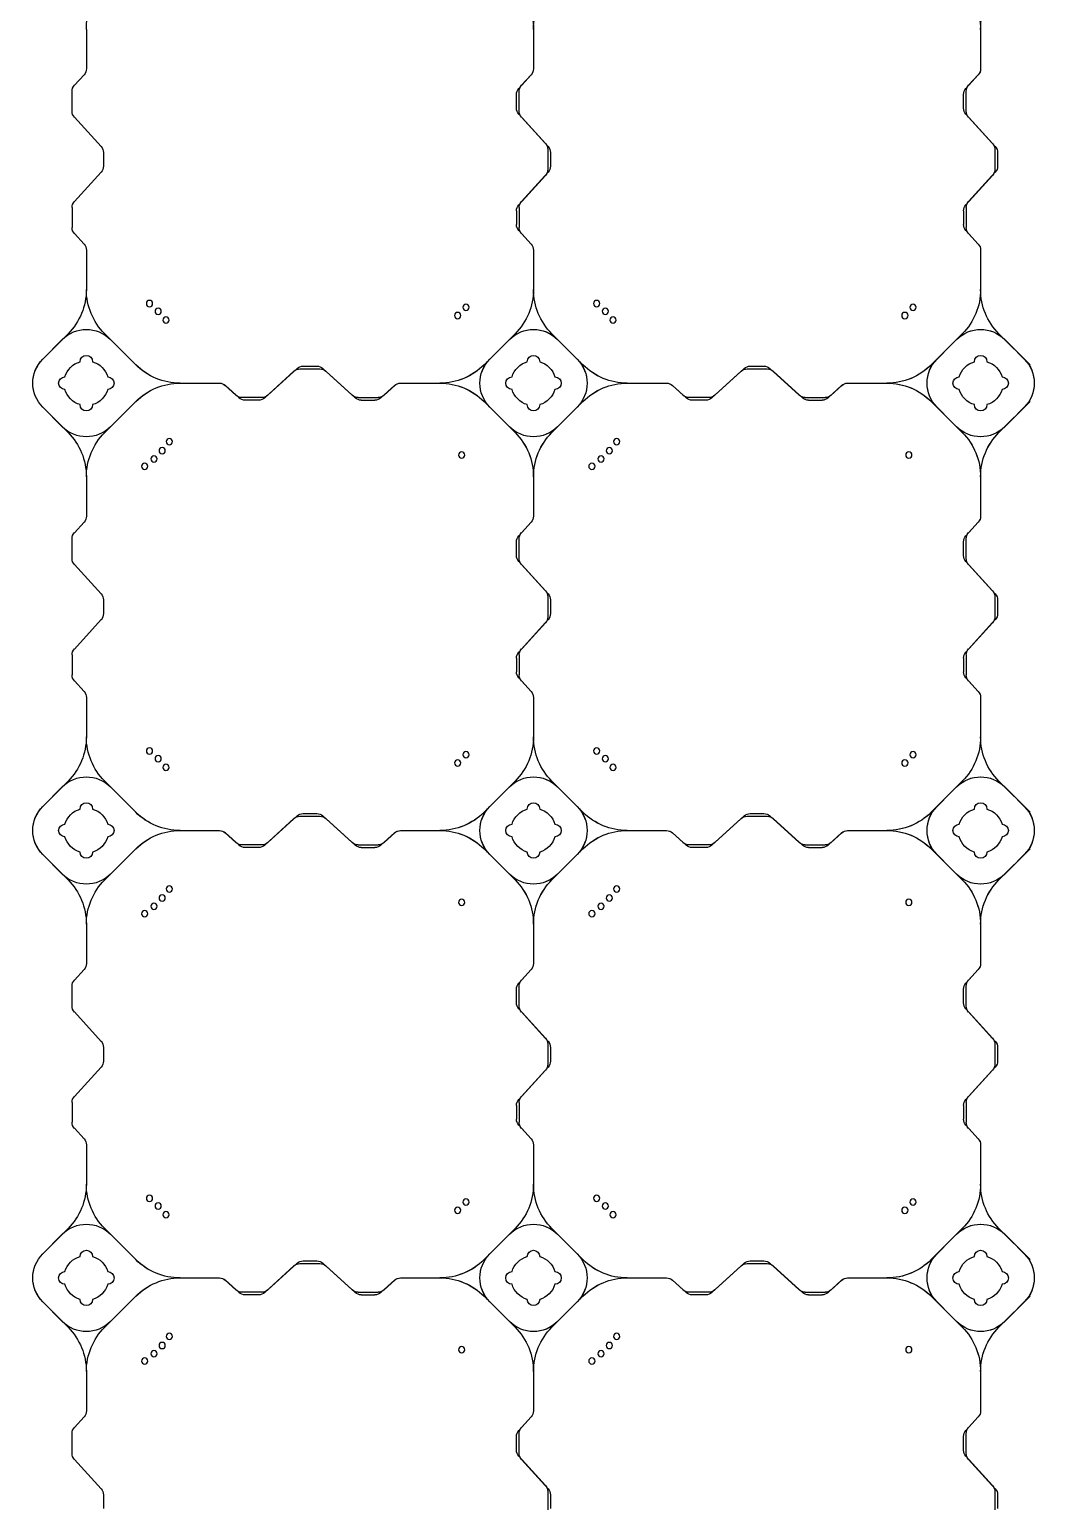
# Model space of a CAD drawing. Header units: millimetres. Extents: x -1612139 to -1260738, y 1141106 to 1536160.
# Drawn here: x -1336991 to -1335864, y 1190326 to 1191971 of the extents above; entities that cross this region are included whole.
import ezdxf

# ---------------------------------------------------------------- set-up
doc = ezdxf.new("R2010")
doc.units = ezdxf.units.MM
doc.header["$LTSCALE"] = 10
doc.layers.get('0').update_dxf_attribs({"linetype": 'CONTINUOUS'})
doc.layers.add('W-FLOAT_BOWL浮筒', color=253, linetype='CONTINUOUS')

# ---------------------------------------------------------------- blocks, each defined once
blk = doc.blocks.new('蓝色')
at = {"layer": 'W-FLOAT_BOWL浮筒', "color": 5}
for p, q in [((9025.3, -5257.3), (9025.3, -5242)), ((9522.3, -5260.8), (9522.3, -5238.5)), ((9525.3, -5257.3), (9525.3, -5242)), ((10022.3, -5260.8), (10022.3, -5238.5)), ((10025.3, -5257.3), (10025.3, -5242)), ((8992.9, -5296.8), (9022.7, -5264)), ((9492.9, -5296.8), (9522.7, -5264)), ((9992.9, -5296.8), (10022.7, -5264)), ((9489.9, -5300.3), (9519.7, -5267.5)), ((9989.9, -5300.3), (10019.7, -5267.5)), ((8990.3, -5303.5), (8990.3, -5325.8)), ((9487.3, -5307), (9487.3, -5322.3)), ((9490.3, -5303.5), (9490.3, -5325.8)), ((9987.3, -5307), (9987.3, -5322.3)), ((9990.3, -5303.5), (9990.3, -5325.8)), ((9489.9, -5329), (9503.7, -5344.2)), ((9989.9, -5329), (10003.7, -5344.2)), ((8992.9, -5332.5), (9003.7, -5344.4)), ((9492.9, -5332.5), (9503.7, -5344.4)), ((9992.9, -5332.5), (10003.7, -5344.4)), ((9006.3, -5394.9), (9006.3, -5351.1)), ((9506.3, -5394.9), (9506.3, -5350.9)), ((9506.3, -5394.9), (9506.3, -5351.1)), ((10006.3, -5394.9), (10006.3, -5350.9)), ((10006.3, -5394.9), (10006.3, -5351.1)), ((8957.5, -5472.8), (8985.8, -5444.5)), ((9061.6, -5479.1), (9026.8, -5444.4)), ((9451.1, -5479.1), (9485.8, -5444.4)), ((9457.5, -5472.8), (9485.8, -5444.5)), ((9561.6, -5479.1), (9526.8, -5444.4)), ((9555.2, -5472.8), (9526.8, -5444.5)), ((9951.1, -5479.1), (9985.8, -5444.4)), ((9957.5, -5472.8), (9985.8, -5444.5)), ((10061.6, -5479.1), (10026.8, -5444.4)), ((10055.2, -5472.8), (10026.8, -5444.5)), ((8957.5, -5472.7), (8979.4, -5450.8)), ((9033.2, -5450.8), (9061.5, -5479.1)), ((9479.5, -5450.8), (9451.2, -5479.1)), ((9457.5, -5472.7), (9479.4, -5450.8)), ((9533.2, -5450.8), (9555.2, -5472.7)), ((9533.2, -5450.8), (9561.5, -5479.1)), ((9979.5, -5450.8), (9951.2, -5479.1)), ((9957.5, -5472.7), (9979.4, -5450.8)), ((10033.2, -5450.8), (10055.2, -5472.7)), ((10033.2, -5450.8), (10061.5, -5479.1)), ((9173.5, -5486.2), (9161.6, -5497)), ((9177, -5483.2), (9161.8, -5497)), ((9202.5, -5483.6), (9180.2, -5483.6)), ((9199, -5480.6), (9183.7, -5480.6)), ((9205.7, -5483.2), (9238.5, -5513)), ((9209.2, -5486.2), (9242, -5516)), ((9303.5, -5486.2), (9270.7, -5516)), ((9307, -5483.2), (9274.2, -5513)), ((9310.2, -5483.6), (9332.5, -5483.6)), ((9313.7, -5480.6), (9329, -5480.6)), ((9335.7, -5483.2), (9350.9, -5497)), ((9339.2, -5486.2), (9351.1, -5497)), ((9673.5, -5486.2), (9661.6, -5497)), ((9677, -5483.2), (9661.8, -5497)), ((9702.5, -5483.6), (9680.2, -5483.6)), ((9699, -5480.6), (9683.7, -5480.6)), ((9705.7, -5483.2), (9738.5, -5513)), ((9709.2, -5486.2), (9742, -5516)), ((9803.5, -5486.2), (9770.7, -5516)), ((9807, -5483.2), (9774.2, -5513)), ((9810.2, -5483.6), (9832.5, -5483.6)), ((9813.7, -5480.6), (9829, -5480.6)), ((9835.7, -5483.2), (9850.9, -5497)), ((9839.2, -5486.2), (9851.1, -5497)), ((9110.9, -5499.6), (9155.1, -5499.6)), ((9110.9, -5499.6), (9154.9, -5499.6)), ((9357.6, -5499.6), (9401.6, -5499.6)), ((9357.8, -5499.6), (9401.6, -5499.6)), ((9610.9, -5499.6), (9655.1, -5499.6)), ((9610.9, -5499.6), (9654.9, -5499.6)), ((9857.6, -5499.6), (9901.6, -5499.6)), ((9857.8, -5499.6), (9901.6, -5499.6)), ((8979.4, -5548.4), (8957.5, -5526.5)), ((8957.5, -5526.5), (8985.8, -5554.8)), ((9026.8, -5554.9), (9061.6, -5520.1)), ((9033.2, -5548.4), (9061.5, -5520.1)), ((9245.2, -5515.6), (9267.5, -5515.6)), ((9248.7, -5518.6), (9264, -5518.6)), ((9485.8, -5554.9), (9451.1, -5520.1)), ((9479.5, -5548.4), (9451.2, -5520.1)), ((9479.4, -5548.4), (9457.5, -5526.5)), ((9457.5, -5526.5), (9485.8, -5554.8)), ((9526.8, -5554.9), (9561.6, -5520.1)), ((9555.2, -5526.5), (9526.8, -5554.8)), ((9533.2, -5548.4), (9561.5, -5520.1)), ((9555.2, -5526.5), (9533.2, -5548.4)), ((9745.2, -5515.6), (9767.5, -5515.6)), ((9748.7, -5518.6), (9764, -5518.6)), ((9985.8, -5554.9), (9951.1, -5520.1)), ((9979.5, -5548.4), (9951.2, -5520.1)), ((9979.4, -5548.4), (9957.5, -5526.5)), ((9957.5, -5526.5), (9985.8, -5554.8)), ((10026.8, -5554.9), (10061.6, -5520.1)), ((10055.2, -5526.5), (10026.8, -5554.8)), ((10033.2, -5548.4), (10061.5, -5520.1)), ((10055.2, -5526.5), (10033.2, -5548.4)), ((9006.3, -5648.2), (9006.3, -5604.2)), ((9506.3, -5648.4), (9506.3, -5604.2)), ((9506.3, -5648.2), (9506.3, -5604.2)), ((10006.3, -5648.4), (10006.3, -5604.2)), ((10006.3, -5648.2), (10006.3, -5604.2)), ((8992.9, -5666.8), (9003.7, -5654.9)), ((9489.9, -5670.3), (9503.7, -5655.1)), ((9492.9, -5666.8), (9503.7, -5654.9)), ((9989.9, -5670.3), (10003.7, -5655.1)), ((9992.9, -5666.8), (10003.7, -5654.9)), ((8990.3, -5695.8), (8990.3, -5673.5)), ((9490.3, -5695.8), (9490.3, -5673.5)), ((9990.3, -5695.8), (9990.3, -5673.5)), ((9487.3, -5692.3), (9487.3, -5677)), ((9987.3, -5692.3), (9987.3, -5677)), ((8992.9, -5702.5), (9022.7, -5735.3)), ((9489.9, -5699), (9519.7, -5731.8)), ((9492.9, -5702.5), (9522.7, -5735.3)), ((9989.9, -5699), (10019.7, -5731.8)), ((9992.9, -5702.5), (10022.7, -5735.3)), ((9025.3, -5757.3), (9025.3, -5742)), ((9522.3, -5760.8), (9522.3, -5738.5)), ((9525.3, -5757.3), (9525.3, -5742)), ((10022.3, -5760.8), (10022.3, -5738.5)), ((10025.3, -5757.3), (10025.3, -5742)), ((8992.9, -5796.8), (9022.7, -5764)), ((9489.9, -5800.3), (9519.7, -5767.5)), ((9492.9, -5796.8), (9522.7, -5764)), ((9989.9, -5800.3), (10019.7, -5767.5)), ((9992.9, -5796.8), (10022.7, -5764)), ((8990.3, -5803.5), (8990.3, -5825.8)), ((9487.3, -5807), (9487.3, -5822.3)), ((9490.3, -5803.5), (9490.3, -5825.8)), ((9987.3, -5807), (9987.3, -5822.3)), ((9990.3, -5803.5), (9990.3, -5825.8)), ((8992.9, -5832.5), (9003.7, -5844.4)), ((9489.9, -5829), (9503.7, -5844.2)), ((9492.9, -5832.5), (9503.7, -5844.4)), ((9989.9, -5829), (10003.7, -5844.2)), ((9992.9, -5832.5), (10003.7, -5844.4)), ((9006.3, -5894.9), (9006.3, -5851.1)), ((9506.3, -5894.9), (9506.3, -5850.9)), ((9506.3, -5894.9), (9506.3, -5851.1)), ((10006.3, -5894.9), (10006.3, -5850.9)), ((10006.3, -5894.9), (10006.3, -5851.1)), ((8957.5, -5972.8), (8985.8, -5944.5)), ((8957.5, -5972.7), (8979.4, -5950.8)), ((9061.6, -5979.1), (9026.8, -5944.4)), ((9033.2, -5950.8), (9061.5, -5979.1)), ((9451.1, -5979.1), (9485.8, -5944.4)), ((9479.5, -5950.8), (9451.2, -5979.1)), ((9457.5, -5972.8), (9485.8, -5944.5)), ((9457.5, -5972.7), (9479.4, -5950.8)), ((9561.6, -5979.1), (9526.8, -5944.4)), ((9555.2, -5972.8), (9526.8, -5944.5)), ((9533.2, -5950.8), (9555.2, -5972.7)), ((9533.2, -5950.8), (9561.5, -5979.1)), ((9951.1, -5979.1), (9985.8, -5944.4)), ((9979.5, -5950.8), (9951.2, -5979.1)), ((9957.5, -5972.8), (9985.8, -5944.5)), ((9957.5, -5972.7), (9979.4, -5950.8)), ((10061.6, -5979.1), (10026.8, -5944.4)), ((10055.2, -5972.8), (10026.8, -5944.5)), ((10033.2, -5950.8), (10055.2, -5972.7)), ((10033.2, -5950.8), (10061.5, -5979.1)), ((9173.5, -5986.2), (9161.6, -5997)), ((9177, -5983.2), (9161.8, -5997)), ((9202.5, -5983.6), (9180.2, -5983.6)), ((9199, -5980.6), (9183.7, -5980.6)), ((9205.7, -5983.2), (9238.5, -6013)), ((9209.2, -5986.2), (9242, -6016)), ((9303.5, -5986.2), (9270.7, -6016)), ((9307, -5983.2), (9274.2, -6013)), ((9310.2, -5983.6), (9332.5, -5983.6)), ((9313.7, -5980.6), (9329, -5980.6)), ((9335.7, -5983.2), (9350.9, -5997)), ((9339.2, -5986.2), (9351.1, -5997)), ((9673.5, -5986.2), (9661.6, -5997)), ((9677, -5983.2), (9661.8, -5997)), ((9702.5, -5983.6), (9680.2, -5983.6)), ((9699, -5980.6), (9683.7, -5980.6)), ((9705.7, -5983.2), (9738.5, -6013)), ((9709.2, -5986.2), (9742, -6016)), ((9803.5, -5986.2), (9770.7, -6016)), ((9807, -5983.2), (9774.2, -6013)), ((9810.2, -5983.6), (9832.5, -5983.6)), ((9813.7, -5980.6), (9829, -5980.6)), ((9835.7, -5983.2), (9850.9, -5997)), ((9839.2, -5986.2), (9851.1, -5997)), ((9110.9, -5999.6), (9155.1, -5999.6)), ((9110.9, -5999.6), (9154.9, -5999.6)), ((9357.6, -5999.6), (9401.6, -5999.6)), ((9357.8, -5999.6), (9401.6, -5999.6)), ((9610.9, -5999.6), (9655.1, -5999.6)), ((9610.9, -5999.6), (9654.9, -5999.6)), ((9857.6, -5999.6), (9901.6, -5999.6)), ((9857.8, -5999.6), (9901.6, -5999.6)), ((9026.8, -6054.9), (9061.6, -6020.1)), ((9033.2, -6048.4), (9061.5, -6020.1)), ((9245.2, -6015.6), (9267.5, -6015.6)), ((9248.7, -6018.6), (9264, -6018.6)), ((9485.8, -6054.9), (9451.1, -6020.1)), ((9479.5, -6048.4), (9451.2, -6020.1)), ((9526.8, -6054.9), (9561.6, -6020.1)), ((9533.2, -6048.4), (9561.5, -6020.1)), ((9745.2, -6015.6), (9767.5, -6015.6)), ((9748.7, -6018.6), (9764, -6018.6)), ((9985.8, -6054.9), (9951.1, -6020.1)), ((9979.5, -6048.4), (9951.2, -6020.1)), ((10026.8, -6054.9), (10061.6, -6020.1)), ((10033.2, -6048.4), (10061.5, -6020.1)), ((8979.4, -6048.4), (8957.5, -6026.5)), ((8957.5, -6026.5), (8985.8, -6054.8)), ((9479.4, -6048.4), (9457.5, -6026.5)), ((9457.5, -6026.5), (9485.8, -6054.8)), ((9555.2, -6026.5), (9526.8, -6054.8)), ((9555.2, -6026.5), (9533.2, -6048.4)), ((9979.4, -6048.4), (9957.5, -6026.5)), ((9957.5, -6026.5), (9985.8, -6054.8)), ((10055.2, -6026.5), (10026.8, -6054.8)), ((10055.2, -6026.5), (10033.2, -6048.4)), ((9006.3, -6148.2), (9006.3, -6104.2)), ((9506.3, -6148.4), (9506.3, -6104.2)), ((9506.3, -6148.2), (9506.3, -6104.2)), ((10006.3, -6148.4), (10006.3, -6104.2)), ((10006.3, -6148.2), (10006.3, -6104.2)), ((8992.9, -6166.8), (9003.7, -6154.9)), ((9489.9, -6170.3), (9503.7, -6155.1)), ((9492.9, -6166.8), (9503.7, -6154.9)), ((9989.9, -6170.3), (10003.7, -6155.1)), ((9992.9, -6166.8), (10003.7, -6154.9)), ((8990.3, -6195.8), (8990.3, -6173.5)), ((9487.3, -6192.3), (9487.3, -6177)), ((9490.3, -6195.8), (9490.3, -6173.5)), ((9987.3, -6192.3), (9987.3, -6177)), ((9990.3, -6195.8), (9990.3, -6173.5)), ((8992.9, -6202.5), (9022.7, -6235.3)), ((9489.9, -6199), (9519.7, -6231.8)), ((9492.9, -6202.5), (9522.7, -6235.3)), ((9989.9, -6199), (10019.7, -6231.8)), ((9992.9, -6202.5), (10022.7, -6235.3)), ((9025.3, -6257.3), (9025.3, -6242)), ((9522.3, -6260.8), (9522.3, -6238.5)), ((9525.3, -6257.3), (9525.3, -6242)), ((10022.3, -6260.8), (10022.3, -6238.5)), ((10025.3, -6257.3), (10025.3, -6242)), ((8992.9, -6296.8), (9022.7, -6264)), ((9489.9, -6300.3), (9519.7, -6267.5)), ((9492.9, -6296.8), (9522.7, -6264)), ((9989.9, -6300.3), (10019.7, -6267.5)), ((9992.9, -6296.8), (10022.7, -6264)), ((8990.3, -6303.5), (8990.3, -6325.8)), ((9487.3, -6307), (9487.3, -6322.3)), ((9490.3, -6303.5), (9490.3, -6325.8)), ((9987.3, -6307), (9987.3, -6322.3)), ((9990.3, -6303.5), (9990.3, -6325.8)), ((8992.9, -6332.5), (9003.7, -6344.4)), ((9489.9, -6329), (9503.7, -6344.2)), ((9492.9, -6332.5), (9503.7, -6344.4)), ((9989.9, -6329), (10003.7, -6344.2)), ((9992.9, -6332.5), (10003.7, -6344.4)), ((9506.3, -6394.9), (9506.3, -6350.9)), ((10006.3, -6394.9), (10006.3, -6350.9)), ((9006.3, -6394.9), (9006.3, -6351.1)), ((9506.3, -6394.9), (9506.3, -6351.1)), ((10006.3, -6394.9), (10006.3, -6351.1)), ((8957.5, -6472.8), (8985.8, -6444.5)), ((9061.6, -6479.1), (9026.8, -6444.4)), ((9451.1, -6479.1), (9485.8, -6444.4)), ((9457.5, -6472.8), (9485.8, -6444.5)), ((9561.6, -6479.1), (9526.8, -6444.4)), ((9555.2, -6472.8), (9526.8, -6444.5)), ((9951.1, -6479.1), (9985.8, -6444.4)), ((9957.5, -6472.8), (9985.8, -6444.5)), ((10061.6, -6479.1), (10026.8, -6444.4)), ((10055.2, -6472.8), (10026.8, -6444.5)), ((8957.5, -6472.7), (8979.4, -6450.8)), ((9033.2, -6450.8), (9061.5, -6479.1)), ((9479.5, -6450.8), (9451.2, -6479.1)), ((9457.5, -6472.7), (9479.4, -6450.8)), ((9533.2, -6450.8), (9555.2, -6472.7)), ((9533.2, -6450.8), (9561.5, -6479.1)), ((9979.5, -6450.8), (9951.2, -6479.1)), ((9957.5, -6472.7), (9979.4, -6450.8)), ((10033.2, -6450.8), (10055.2, -6472.7)), ((10033.2, -6450.8), (10061.5, -6479.1)), ((9199, -6480.6), (9183.7, -6480.6)), ((9313.7, -6480.6), (9329, -6480.6)), ((9699, -6480.6), (9683.7, -6480.6)), ((9813.7, -6480.6), (9829, -6480.6)), ((9173.5, -6486.2), (9161.6, -6497)), ((9177, -6483.2), (9161.8, -6497)), ((9202.5, -6483.6), (9180.2, -6483.6)), ((9205.7, -6483.2), (9238.5, -6513)), ((9209.2, -6486.2), (9242, -6516)), ((9303.5, -6486.2), (9270.7, -6516)), ((9307, -6483.2), (9274.2, -6513)), ((9310.2, -6483.6), (9332.5, -6483.6)), ((9335.7, -6483.2), (9350.9, -6497)), ((9339.2, -6486.2), (9351.1, -6497)), ((9673.5, -6486.2), (9661.6, -6497)), ((9677, -6483.2), (9661.8, -6497)), ((9702.5, -6483.6), (9680.2, -6483.6)), ((9705.7, -6483.2), (9738.5, -6513)), ((9709.2, -6486.2), (9742, -6516)), ((9803.5, -6486.2), (9770.7, -6516)), ((9807, -6483.2), (9774.2, -6513)), ((9810.2, -6483.6), (9832.5, -6483.6)), ((9835.7, -6483.2), (9850.9, -6497)), ((9839.2, -6486.2), (9851.1, -6497)), ((9110.9, -6499.6), (9155.1, -6499.6)), ((9110.9, -6499.6), (9154.9, -6499.6)), ((9357.6, -6499.6), (9401.6, -6499.6)), ((9357.8, -6499.6), (9401.6, -6499.6)), ((9610.9, -6499.6), (9655.1, -6499.6)), ((9610.9, -6499.6), (9654.9, -6499.6)), ((9857.6, -6499.6), (9901.6, -6499.6)), ((9857.8, -6499.6), (9901.6, -6499.6)), ((8979.4, -6548.4), (8957.5, -6526.5)), ((8957.5, -6526.5), (8985.8, -6554.8)), ((9026.8, -6554.9), (9061.6, -6520.1)), ((9033.2, -6548.4), (9061.5, -6520.1)), ((9245.2, -6515.6), (9267.5, -6515.6)), ((9248.7, -6518.6), (9264, -6518.6)), ((9485.8, -6554.9), (9451.1, -6520.1)), ((9479.5, -6548.4), (9451.2, -6520.1)), ((9479.4, -6548.4), (9457.5, -6526.5)), ((9457.5, -6526.5), (9485.8, -6554.8)), ((9526.8, -6554.9), (9561.6, -6520.1)), ((9555.2, -6526.5), (9526.8, -6554.8)), ((9533.2, -6548.4), (9561.5, -6520.1)), ((9555.2, -6526.5), (9533.2, -6548.4)), ((9745.2, -6515.6), (9767.5, -6515.6)), ((9748.7, -6518.6), (9764, -6518.6)), ((9985.8, -6554.9), (9951.1, -6520.1)), ((9979.5, -6548.4), (9951.2, -6520.1)), ((9979.4, -6548.4), (9957.5, -6526.5)), ((9957.5, -6526.5), (9985.8, -6554.8)), ((10026.8, -6554.9), (10061.6, -6520.1)), ((10055.2, -6526.5), (10026.8, -6554.8)), ((10033.2, -6548.4), (10061.5, -6520.1)), ((10055.2, -6526.5), (10033.2, -6548.4)), ((9006.3, -6648.2), (9006.3, -6604.2)), ((9506.3, -6648.4), (9506.3, -6604.2)), ((9506.3, -6648.2), (9506.3, -6604.2)), ((10006.3, -6648.4), (10006.3, -6604.2)), ((10006.3, -6648.2), (10006.3, -6604.2)), ((8992.9, -6666.8), (9003.7, -6654.9)), ((9489.9, -6670.3), (9503.7, -6655.1)), ((9492.9, -6666.8), (9503.7, -6654.9)), ((9989.9, -6670.3), (10003.7, -6655.1)), ((9992.9, -6666.8), (10003.7, -6654.9)), ((8990.3, -6695.8), (8990.3, -6673.5)), ((9487.3, -6692.3), (9487.3, -6677)), ((9490.3, -6695.8), (9490.3, -6673.5)), ((9987.3, -6692.3), (9987.3, -6677)), ((9990.3, -6695.8), (9990.3, -6673.5)), ((8992.9, -6702.5), (9022.7, -6735.3)), ((9489.9, -6699), (9519.7, -6731.8)), ((9492.9, -6702.5), (9522.7, -6735.3)), ((9989.9, -6699), (10019.7, -6731.8)), ((9992.9, -6702.5), (10022.7, -6735.3)), ((9025.3, -6757.3), (9025.3, -6742)), ((9522.3, -6760.8), (9522.3, -6738.5)), ((9525.3, -6757.3), (9525.3, -6742)), ((10022.3, -6760.8), (10022.3, -6738.5)), ((10025.3, -6757.3), (10025.3, -6742)), ((8992.9, -6796.8), (9022.7, -6764)), ((9489.9, -6800.3), (9519.7, -6767.5)), ((9492.9, -6796.8), (9522.7, -6764)), ((9989.9, -6800.3), (10019.7, -6767.5)), ((9992.9, -6796.8), (10022.7, -6764)), ((8990.3, -6803.5), (8990.3, -6825.8)), ((9487.3, -6807), (9487.3, -6822.3)), ((9490.3, -6803.5), (9490.3, -6825.8)), ((9987.3, -6807), (9987.3, -6822.3)), ((9990.3, -6803.5), (9990.3, -6825.8)), ((8992.9, -6832.5), (9003.7, -6844.4)), ((9489.9, -6829), (9503.7, -6844.2)), ((9492.9, -6832.5), (9503.7, -6844.4)), ((9989.9, -6829), (10003.7, -6844.2)), ((9992.9, -6832.5), (10003.7, -6844.4)), ((9006.3, -6894.9), (9006.3, -6851.1)), ((9506.3, -6894.9), (9506.3, -6850.9)), ((9506.3, -6894.9), (9506.3, -6851.1)), ((10006.3, -6894.9), (10006.3, -6850.9)), ((10006.3, -6894.9), (10006.3, -6851.1))]:
    blk.add_line(p, q, dxfattribs=at)
for centre in [(9071.6, -5406.7), (9081.9, -5414.9), (9571.6, -5406.7), (9581.9, -5414.9), (9091.1, -5424.1), (9426, -5419.3), (9591.1, -5424.1), (9926, -5419.3), (9099.2, -5434.3), (9599.2, -5434.3), (9086.6, -5579.9), (9095.3, -5570.2), (9421.6, -5575.2), (9586.6, -5579.9), (9595.3, -5570.2), (9921.6, -5575.2), (9076.9, -5588.6), (9430.8, -5584.4), (9576.9, -5588.6), (9930.8, -5584.4), (9071.6, -5906.7), (9571.6, -5906.7), (9081.9, -5914.9), (9091.1, -5924.1), (9426, -5919.3), (9581.9, -5914.9), (9591.1, -5924.1), (9926, -5919.3), (9099.2, -5934.3), (9599.2, -5934.3), (9095.3, -6070.2), (9595.3, -6070.2), (9076.9, -6088.6), (9086.6, -6079.9), (9421.6, -6075.2), (9430.8, -6084.4), (9576.9, -6088.6), (9586.6, -6079.9), (9921.6, -6075.2), (9930.8, -6084.4), (9071.6, -6406.7), (9081.9, -6414.9), (9426, -6419.3), (9571.6, -6406.7), (9581.9, -6414.9), (9926, -6419.3), (9091.1, -6424.1), (9099.2, -6434.3), (9591.1, -6424.1), (9599.2, -6434.3), (9086.6, -6579.9), (9095.3, -6570.2), (9421.6, -6575.2), (9430.8, -6584.4), (9586.6, -6579.9), (9595.3, -6570.2), (9921.6, -6575.2), (9930.8, -6584.4), (9076.9, -6588.6), (9576.9, -6588.6)]:
    blk.add_circle(centre, 3.5, dxfattribs=at)
for centre, radius, start, end in [((9015.3, -5257.3), 10, 317.7263, 0), ((9512.3, -5260.8), 10, 317.7263, 0), ((9515.3, -5257.3), 10, 317.7263, 0), ((10012.3, -5260.8), 10, 317.7263, 0), ((10015.3, -5257.3), 10, 317.7263, 0), ((9000.3, -5303.5), 10, 137.7263, 180), ((9500.3, -5303.5), 10, 137.7263, 180), ((10000.3, -5303.5), 10, 137.7263, 180), ((9497.3, -5307), 10, 137.7263, 180), ((9997.3, -5307), 10, 137.7263, 180), ((9000.3, -5325.8), 10, 180, 222.2737), ((9497.3, -5322.3), 10, 180, 222.2737), ((9500.3, -5325.8), 10, 180, 222.2737), ((9997.3, -5322.3), 10, 180, 222.2737), ((10000.3, -5325.8), 10, 180, 222.2737), ((8996.3, -5351.1), 10, 0, 42.2737), ((9496.3, -5350.9), 10, 0, 42.2737), ((9496.3, -5351.1), 10, 0, 42.2737), ((9996.3, -5350.9), 10, 0, 42.2737), ((9996.3, -5351.1), 10, 0, 42.2737), ((8936.3, -5395), 70, 315, 0), ((9076.3, -5394.9), 70, 180, 225), ((9436.3, -5394.9), 70, 315, 0), ((9436.3, -5395), 70, 315, 0), ((9576.3, -5394.9), 70, 180, 225), ((9576.3, -5395), 70, 180, 225), ((9936.3, -5394.9), 70, 315, 0), ((9936.3, -5395), 70, 315, 0), ((10076.3, -5394.9), 70, 180, 225), ((10076.3, -5395), 70, 180, 225), ((9006.3, -5477.7), 38, 45, 135), ((9506.3, -5477.7), 38, 45, 135), ((9506.4, -5477.7), 38, 45, 135), ((10006.3, -5477.7), 38, 45, 135), ((10006.4, -5477.7), 38, 45, 135), ((8984.4, -5499.6), 38, 135, 225), ((8984.4, -5499.7), 38, 135, 225), ((9006.3, -5499.6), 25, 106.2602, 163.7398), ((9006.3, -5499.6), 25, 106.2602, 163.7398), ((9006.3, -5475.6), 7, 0, 180), ((9006.3, -5475.6), 7, 0, 180), ((9006.3, -5499.6), 25, 16.2602, 73.7398), ((9006.3, -5499.6), 25, 16.2602, 73.7398), ((9484.4, -5499.6), 38, 135, 225), ((9484.4, -5499.7), 38, 135, 225), ((9506.3, -5499.6), 25, 106.2602, 163.7398), ((9506.3, -5499.6), 25, 106.2602, 163.7398), ((9506.3, -5499.6), 25, 106.2602, 163.7398), ((9506.3, -5499.6), 25, 106.2602, 163.7398), ((9506.3, -5475.6), 7, 0, 180), ((9506.3, -5475.6), 7, 0, 180), ((9506.3, -5475.6), 7, 0, 180), ((9506.3, -5475.6), 7, 0, 180), ((9506.3, -5499.6), 25, 16.2602, 73.7398), ((9506.3, -5499.6), 25, 16.2602, 73.7398), ((9506.3, -5499.6), 25, 16.2602, 73.7398), ((9506.3, -5499.6), 25, 16.2602, 73.7398), ((9528.3, -5499.6), 38, 315, 45), ((9528.3, -5499.7), 38, 315, 45), ((9984.4, -5499.6), 38, 135, 225), ((9984.4, -5499.7), 38, 135, 225), ((10006.3, -5499.6), 25, 106.2602, 163.7398), ((10006.3, -5499.6), 25, 106.2602, 163.7398), ((10006.3, -5499.6), 25, 106.2602, 163.7398), ((10006.3, -5499.6), 25, 106.2602, 163.7398), ((10006.3, -5475.6), 7, 0, 180), ((10006.3, -5475.6), 7, 0, 180), ((10006.3, -5475.6), 7, 0, 180), ((10006.3, -5475.6), 7, 0, 180), ((10006.3, -5499.6), 25, 16.2602, 73.7398), ((10006.3, -5499.6), 25, 16.2602, 73.7398), ((10006.3, -5499.6), 25, 16.2602, 73.7398), ((10006.3, -5499.6), 25, 16.2602, 73.7398), ((10028.3, -5499.6), 38, 315, 45), ((10028.3, -5499.7), 38, 315, 45), ((8982.3, -5499.6), 7, 90, 270), ((8982.3, -5499.6), 7, 90, 270), ((9030.3, -5499.6), 7, 270, 90), ((9030.3, -5499.6), 7, 270, 90), ((9111, -5429.6), 70, 225, 270), ((9111.1, -5429.6), 70, 225, 270), ((9180.2, -5493.6), 10, 90, 132.2737), ((9183.7, -5490.6), 10, 90, 132.2737), ((9199, -5490.6), 10, 47.7263, 90), ((9202.5, -5493.6), 10, 47.7263, 90), ((9310.2, -5493.6), 10, 90, 132.2737), ((9313.7, -5490.6), 10, 90, 132.2737), ((9329, -5490.6), 10, 47.7263, 90), ((9332.5, -5493.6), 10, 47.7263, 90), ((9401.6, -5429.6), 70, 270, 315), ((9401.7, -5429.6), 70, 270, 315), ((9482.3, -5499.6), 7, 90, 270), ((9482.3, -5499.6), 7, 90, 270), ((9482.3, -5499.6), 7, 90, 270), ((9482.3, -5499.6), 7, 90, 270), ((9530.3, -5499.6), 7, 270, 90), ((9530.3, -5499.6), 7, 270, 90), ((9530.3, -5499.6), 7, 270, 90), ((9530.3, -5499.6), 7, 270, 90), ((9611, -5429.6), 70, 225, 270), ((9611.1, -5429.6), 70, 225, 270), ((9680.2, -5493.6), 10, 90, 132.2737), ((9683.7, -5490.6), 10, 90, 132.2737), ((9699, -5490.6), 10, 47.7263, 90), ((9702.5, -5493.6), 10, 47.7263, 90), ((9810.2, -5493.6), 10, 90, 132.2737), ((9813.7, -5490.6), 10, 90, 132.2737), ((9829, -5490.6), 10, 47.7263, 90), ((9832.5, -5493.6), 10, 47.7263, 90), ((9901.6, -5429.6), 70, 270, 315), ((9901.7, -5429.6), 70, 270, 315), ((9982.3, -5499.6), 7, 90, 270), ((9982.3, -5499.6), 7, 90, 270), ((9982.3, -5499.6), 7, 90, 270), ((9982.3, -5499.6), 7, 90, 270), ((10030.3, -5499.6), 7, 270, 90), ((10030.3, -5499.6), 7, 270, 90), ((10030.3, -5499.6), 7, 270, 90), ((10030.3, -5499.6), 7, 270, 90), ((9006.3, -5499.6), 25, 196.2602, 253.7398), ((9006.3, -5499.6), 25, 196.2602, 253.7398), ((9006.3, -5499.6), 25, 286.2602, 343.7398), ((9006.3, -5499.6), 25, 286.2602, 343.7398), ((9111, -5569.6), 70, 90, 135), ((9111.1, -5569.6), 70, 90, 135), ((9154.9, -5489.6), 10, 270, 312.2737), ((9155.1, -5489.6), 10, 270, 312.2737), ((9357.6, -5489.6), 10, 227.7263, 270), ((9357.8, -5489.6), 10, 227.7263, 270), ((9401.6, -5569.6), 70, 45, 90), ((9401.7, -5569.6), 70, 45, 90), ((9506.3, -5499.6), 25, 196.2602, 253.7398), ((9506.3, -5499.6), 25, 196.2602, 253.7398), ((9506.3, -5499.6), 25, 196.2602, 253.7398), ((9506.3, -5499.6), 25, 196.2602, 253.7398), ((9506.3, -5499.6), 25, 286.2602, 343.7398), ((9506.3, -5499.6), 25, 286.2602, 343.7398), ((9506.3, -5499.6), 25, 286.2602, 343.7398), ((9506.3, -5499.6), 25, 286.2602, 343.7398), ((9611, -5569.6), 70, 90, 135), ((9611.1, -5569.6), 70, 90, 135), ((9654.9, -5489.6), 10, 270, 312.2737), ((9655.1, -5489.6), 10, 270, 312.2737), ((9857.6, -5489.6), 10, 227.7263, 270), ((9857.8, -5489.6), 10, 227.7263, 270), ((9901.6, -5569.6), 70, 45, 90), ((9901.7, -5569.6), 70, 45, 90), ((10006.3, -5499.6), 25, 196.2602, 253.7398), ((10006.3, -5499.6), 25, 196.2602, 253.7398), ((10006.3, -5499.6), 25, 196.2602, 253.7398), ((10006.3, -5499.6), 25, 196.2602, 253.7398), ((10006.3, -5499.6), 25, 286.2602, 343.7398), ((10006.3, -5499.6), 25, 286.2602, 343.7398), ((10006.3, -5499.6), 25, 286.2602, 343.7398), ((10006.3, -5499.6), 25, 286.2602, 343.7398), ((9006.3, -5523.6), 7, 180, 0), ((9006.3, -5523.6), 7, 180, 0), ((9245.2, -5505.6), 10, 227.7263, 270), ((9248.7, -5508.6), 10, 227.7263, 270), ((9264, -5508.6), 10, 270, 312.2737), ((9267.5, -5505.6), 10, 270, 312.2737), ((9506.3, -5523.6), 7, 180, 0), ((9506.3, -5523.6), 7, 180, 0), ((9506.3, -5523.6), 7, 180, 0), ((9506.3, -5523.6), 7, 180, 0), ((9745.2, -5505.6), 10, 227.7263, 270), ((9748.7, -5508.6), 10, 227.7263, 270), ((9764, -5508.6), 10, 270, 312.2737), ((9767.5, -5505.6), 10, 270, 312.2737), ((10006.3, -5523.6), 7, 180, 0), ((10006.3, -5523.6), 7, 180, 0), ((10006.3, -5523.6), 7, 180, 0), ((10006.3, -5523.6), 7, 180, 0), ((9006.3, -5521.6), 38, 225, 315), ((8936.3, -5604.3), 70, 0, 45), ((9076.3, -5604.3), 70, 135, 180), ((9506.3, -5521.6), 38, 225, 315), ((9506.4, -5521.6), 38, 225, 315), ((9436.3, -5604.3), 70, 0, 45), ((9436.3, -5604.3), 70, 0, 45), ((9576.3, -5604.3), 70, 135, 180), ((9576.3, -5604.3), 70, 135, 180), ((10006.3, -5521.6), 38, 225, 315), ((10006.4, -5521.6), 38, 225, 315), ((9936.3, -5604.3), 70, 0, 45), ((9936.3, -5604.3), 70, 0, 45), ((10076.3, -5604.3), 70, 135, 180), ((10076.3, -5604.3), 70, 135, 180), ((8996.3, -5648.2), 10, 317.7263, 0), ((9496.3, -5648.2), 10, 317.7263, 0), ((9496.3, -5648.4), 10, 317.7263, 0), ((9996.3, -5648.2), 10, 317.7263, 0), ((9996.3, -5648.4), 10, 317.7263, 0), ((9000.3, -5673.5), 10, 137.7263, 180), ((9497.3, -5677), 10, 137.7263, 180), ((9500.3, -5673.5), 10, 137.7263, 180), ((9997.3, -5677), 10, 137.7263, 180), ((10000.3, -5673.5), 10, 137.7263, 180), ((9497.3, -5692.3), 10, 180, 222.2737), ((9997.3, -5692.3), 10, 180, 222.2737), ((9000.3, -5695.8), 10, 180, 222.2737), ((9500.3, -5695.8), 10, 180, 222.2737), ((10000.3, -5695.8), 10, 180, 222.2737), ((9015.3, -5742), 10, 0, 42.2737), ((9512.3, -5738.5), 10, 0, 42.2737), ((9515.3, -5742), 10, 0, 42.2737), ((10012.3, -5738.5), 10, 0, 42.2737), ((10015.3, -5742), 10, 0, 42.2737), ((9015.3, -5757.3), 10, 317.7263, 0), ((9515.3, -5757.3), 10, 317.7263, 0), ((10015.3, -5757.3), 10, 317.7263, 0), ((9512.3, -5760.8), 10, 317.7263, 0), ((10012.3, -5760.8), 10, 317.7263, 0), ((9000.3, -5803.5), 10, 137.7263, 180), ((9497.3, -5807), 10, 137.7263, 180), ((9500.3, -5803.5), 10, 137.7263, 180), ((9997.3, -5807), 10, 137.7263, 180), ((10000.3, -5803.5), 10, 137.7263, 180), ((9497.3, -5822.3), 10, 180, 222.2737), ((9997.3, -5822.3), 10, 180, 222.2737), ((9000.3, -5825.8), 10, 180, 222.2737), ((9500.3, -5825.8), 10, 180, 222.2737), ((10000.3, -5825.8), 10, 180, 222.2737), ((8996.3, -5851.1), 10, 0, 42.2737), ((9496.3, -5850.9), 10, 0, 42.2737), ((9496.3, -5851.1), 10, 0, 42.2737), ((9996.3, -5850.9), 10, 0, 42.2737), ((9996.3, -5851.1), 10, 0, 42.2737), ((8936.3, -5895), 70, 315, 0), ((9076.3, -5894.9), 70, 180, 225), ((9436.3, -5894.9), 70, 315, 0), ((9436.3, -5895), 70, 315, 0), ((9576.3, -5894.9), 70, 180, 225), ((9576.3, -5895), 70, 180, 225), ((9936.3, -5894.9), 70, 315, 0), ((9936.3, -5895), 70, 315, 0), ((10076.3, -5894.9), 70, 180, 225), ((10076.3, -5895), 70, 180, 225), ((9006.3, -5977.7), 38, 45, 135), ((9506.3, -5977.7), 38, 45, 135), ((9506.4, -5977.7), 38, 45, 135), ((10006.3, -5977.7), 38, 45, 135), ((10006.4, -5977.7), 38, 45, 135), ((9006.3, -5975.6), 7, 0, 180), ((9006.3, -5975.6), 7, 0, 180), ((9506.3, -5975.6), 7, 0, 180), ((9506.3, -5975.6), 7, 0, 180), ((9506.3, -5975.6), 7, 0, 180), ((9506.3, -5975.6), 7, 0, 180), ((10006.3, -5975.6), 7, 0, 180), ((10006.3, -5975.6), 7, 0, 180), ((10006.3, -5975.6), 7, 0, 180), ((10006.3, -5975.6), 7, 0, 180), ((8984.4, -5999.6), 38, 135, 225), ((8984.4, -5999.7), 38, 135, 225), ((9006.3, -5999.6), 25, 106.2602, 163.7398), ((9006.3, -5999.6), 25, 106.2602, 163.7398), ((9006.3, -5999.6), 25, 16.2602, 73.7398), ((9006.3, -5999.6), 25, 16.2602, 73.7398), ((9111, -5929.6), 70, 225, 270), ((9111.1, -5929.6), 70, 225, 270), ((9180.2, -5993.6), 10, 90, 132.2737), ((9183.7, -5990.6), 10, 90, 132.2737), ((9199, -5990.6), 10, 47.7263, 90), ((9202.5, -5993.6), 10, 47.7263, 90), ((9310.2, -5993.6), 10, 90, 132.2737), ((9313.7, -5990.6), 10, 90, 132.2737), ((9329, -5990.6), 10, 47.7263, 90), ((9332.5, -5993.6), 10, 47.7263, 90), ((9401.6, -5929.6), 70, 270, 315), ((9401.7, -5929.6), 70, 270, 315), ((9484.4, -5999.6), 38, 135, 225), ((9484.4, -5999.7), 38, 135, 225), ((9506.3, -5999.6), 25, 106.2602, 163.7398), ((9506.3, -5999.6), 25, 106.2602, 163.7398), ((9506.3, -5999.6), 25, 106.2602, 163.7398), ((9506.3, -5999.6), 25, 106.2602, 163.7398), ((9506.3, -5999.6), 25, 16.2602, 73.7398), ((9506.3, -5999.6), 25, 16.2602, 73.7398), ((9506.3, -5999.6), 25, 16.2602, 73.7398), ((9506.3, -5999.6), 25, 16.2602, 73.7398), ((9528.3, -5999.6), 38, 315, 45), ((9528.3, -5999.7), 38, 315, 45), ((9611, -5929.6), 70, 225, 270), ((9611.1, -5929.6), 70, 225, 270), ((9680.2, -5993.6), 10, 90, 132.2737), ((9683.7, -5990.6), 10, 90, 132.2737), ((9699, -5990.6), 10, 47.7263, 90), ((9702.5, -5993.6), 10, 47.7263, 90), ((9810.2, -5993.6), 10, 90, 132.2737), ((9813.7, -5990.6), 10, 90, 132.2737), ((9829, -5990.6), 10, 47.7263, 90), ((9832.5, -5993.6), 10, 47.7263, 90), ((9901.6, -5929.6), 70, 270, 315), ((9901.7, -5929.6), 70, 270, 315), ((9984.4, -5999.6), 38, 135, 225), ((9984.4, -5999.7), 38, 135, 225), ((10006.3, -5999.6), 25, 106.2602, 163.7398), ((10006.3, -5999.6), 25, 106.2602, 163.7398), ((10006.3, -5999.6), 25, 106.2602, 163.7398), ((10006.3, -5999.6), 25, 106.2602, 163.7398), ((10006.3, -5999.6), 25, 16.2602, 73.7398), ((10006.3, -5999.6), 25, 16.2602, 73.7398), ((10006.3, -5999.6), 25, 16.2602, 73.7398), ((10006.3, -5999.6), 25, 16.2602, 73.7398), ((10028.3, -5999.6), 38, 315, 45), ((10028.3, -5999.7), 38, 315, 45), ((8982.3, -5999.6), 7, 90, 270), ((8982.3, -5999.6), 7, 90, 270), ((9030.3, -5999.6), 7, 270, 90), ((9030.3, -5999.6), 7, 270, 90), ((9111, -6069.6), 70, 90, 135), ((9111.1, -6069.6), 70, 90, 135), ((9154.9, -5989.6), 10, 270, 312.2737), ((9155.1, -5989.6), 10, 270, 312.2737), ((9357.6, -5989.6), 10, 227.7263, 270), ((9357.8, -5989.6), 10, 227.7263, 270), ((9401.6, -6069.6), 70, 45, 90), ((9401.7, -6069.6), 70, 45, 90), ((9482.3, -5999.6), 7, 90, 270), ((9482.3, -5999.6), 7, 90, 270), ((9482.3, -5999.6), 7, 90, 270), ((9482.3, -5999.6), 7, 90, 270), ((9530.3, -5999.6), 7, 270, 90), ((9530.3, -5999.6), 7, 270, 90), ((9530.3, -5999.6), 7, 270, 90), ((9530.3, -5999.6), 7, 270, 90), ((9611, -6069.6), 70, 90, 135), ((9611.1, -6069.6), 70, 90, 135), ((9654.9, -5989.6), 10, 270, 312.2737), ((9655.1, -5989.6), 10, 270, 312.2737), ((9857.6, -5989.6), 10, 227.7263, 270), ((9857.8, -5989.6), 10, 227.7263, 270), ((9901.6, -6069.6), 70, 45, 90), ((9901.7, -6069.6), 70, 45, 90), ((9982.3, -5999.6), 7, 90, 270), ((9982.3, -5999.6), 7, 90, 270), ((9982.3, -5999.6), 7, 90, 270), ((9982.3, -5999.6), 7, 90, 270), ((10030.3, -5999.6), 7, 270, 90), ((10030.3, -5999.6), 7, 270, 90), ((10030.3, -5999.6), 7, 270, 90), ((10030.3, -5999.6), 7, 270, 90), ((9006.3, -5999.6), 25, 196.2602, 253.7398), ((9006.3, -5999.6), 25, 196.2602, 253.7398), ((9006.3, -5999.6), 25, 286.2602, 343.7398), ((9006.3, -5999.6), 25, 286.2602, 343.7398), ((9245.2, -6005.6), 10, 227.7263, 270), ((9248.7, -6008.6), 10, 227.7263, 270), ((9264, -6008.6), 10, 270, 312.2737), ((9267.5, -6005.6), 10, 270, 312.2737), ((9506.3, -5999.6), 25, 196.2602, 253.7398), ((9506.3, -5999.6), 25, 196.2602, 253.7398), ((9506.3, -5999.6), 25, 196.2602, 253.7398), ((9506.3, -5999.6), 25, 196.2602, 253.7398), ((9506.3, -5999.6), 25, 286.2602, 343.7398), ((9506.3, -5999.6), 25, 286.2602, 343.7398), ((9506.3, -5999.6), 25, 286.2602, 343.7398), ((9506.3, -5999.6), 25, 286.2602, 343.7398), ((9745.2, -6005.6), 10, 227.7263, 270), ((9748.7, -6008.6), 10, 227.7263, 270), ((9764, -6008.6), 10, 270, 312.2737), ((9767.5, -6005.6), 10, 270, 312.2737), ((10006.3, -5999.6), 25, 196.2602, 253.7398), ((10006.3, -5999.6), 25, 196.2602, 253.7398), ((10006.3, -5999.6), 25, 196.2602, 253.7398), ((10006.3, -5999.6), 25, 196.2602, 253.7398), ((10006.3, -5999.6), 25, 286.2602, 343.7398), ((10006.3, -5999.6), 25, 286.2602, 343.7398), ((10006.3, -5999.6), 25, 286.2602, 343.7398), ((10006.3, -5999.6), 25, 286.2602, 343.7398), ((9006.3, -6023.6), 7, 180, 0), ((9006.3, -6023.6), 7, 180, 0), ((9506.3, -6023.6), 7, 180, 0), ((9506.3, -6023.6), 7, 180, 0), ((9506.3, -6023.6), 7, 180, 0), ((9506.3, -6023.6), 7, 180, 0), ((10006.3, -6023.6), 7, 180, 0), ((10006.3, -6023.6), 7, 180, 0), ((10006.3, -6023.6), 7, 180, 0), ((10006.3, -6023.6), 7, 180, 0), ((9006.3, -6021.6), 38, 225, 315), ((9506.3, -6021.6), 38, 225, 315), ((9506.4, -6021.6), 38, 225, 315), ((10006.3, -6021.6), 38, 225, 315), ((10006.4, -6021.6), 38, 225, 315), ((8936.3, -6104.3), 70, 0, 45), ((9076.3, -6104.3), 70, 135, 180), ((9436.3, -6104.3), 70, 0, 45), ((9436.3, -6104.3), 70, 0, 45), ((9576.3, -6104.3), 70, 135, 180), ((9576.3, -6104.3), 70, 135, 180), ((9936.3, -6104.3), 70, 0, 45), ((9936.3, -6104.3), 70, 0, 45), ((10076.3, -6104.3), 70, 135, 180), ((10076.3, -6104.3), 70, 135, 180), ((8996.3, -6148.2), 10, 317.7263, 0), ((9496.3, -6148.2), 10, 317.7263, 0), ((9496.3, -6148.4), 10, 317.7263, 0), ((9996.3, -6148.2), 10, 317.7263, 0), ((9996.3, -6148.4), 10, 317.7263, 0), ((9000.3, -6173.5), 10, 137.7263, 180), ((9500.3, -6173.5), 10, 137.7263, 180), ((10000.3, -6173.5), 10, 137.7263, 180), ((9497.3, -6177), 10, 137.7263, 180), ((9997.3, -6177), 10, 137.7263, 180), ((9000.3, -6195.8), 10, 180, 222.2737), ((9497.3, -6192.3), 10, 180, 222.2737), ((9500.3, -6195.8), 10, 180, 222.2737), ((9997.3, -6192.3), 10, 180, 222.2737), ((10000.3, -6195.8), 10, 180, 222.2737), ((9015.3, -6242), 10, 0, 42.2737), ((9512.3, -6238.5), 10, 0, 42.2737), ((9515.3, -6242), 10, 0, 42.2737), ((10012.3, -6238.5), 10, 0, 42.2737), ((10015.3, -6242), 10, 0, 42.2737), ((9015.3, -6257.3), 10, 317.7263, 0), ((9512.3, -6260.8), 10, 317.7263, 0), ((9515.3, -6257.3), 10, 317.7263, 0), ((10012.3, -6260.8), 10, 317.7263, 0), ((10015.3, -6257.3), 10, 317.7263, 0), ((9000.3, -6303.5), 10, 137.7263, 180), ((9497.3, -6307), 10, 137.7263, 180), ((9500.3, -6303.5), 10, 137.7263, 180), ((9997.3, -6307), 10, 137.7263, 180), ((10000.3, -6303.5), 10, 137.7263, 180), ((9000.3, -6325.8), 10, 180, 222.2737), ((9497.3, -6322.3), 10, 180, 222.2737), ((9500.3, -6325.8), 10, 180, 222.2737), ((9997.3, -6322.3), 10, 180, 222.2737), ((10000.3, -6325.8), 10, 180, 222.2737), ((8996.3, -6351.1), 10, 0, 42.2737), ((9496.3, -6350.9), 10, 0, 42.2737), ((9496.3, -6351.1), 10, 0, 42.2737), ((9996.3, -6350.9), 10, 0, 42.2737), ((9996.3, -6351.1), 10, 0, 42.2737), ((8936.3, -6395), 70, 315, 0), ((9076.3, -6394.9), 70, 180, 225), ((9436.3, -6394.9), 70, 315, 0), ((9436.3, -6395), 70, 315, 0), ((9576.3, -6394.9), 70, 180, 225), ((9576.3, -6395), 70, 180, 225), ((9936.3, -6394.9), 70, 315, 0), ((9936.3, -6395), 70, 315, 0), ((10076.3, -6394.9), 70, 180, 225), ((10076.3, -6395), 70, 180, 225), ((9006.3, -6477.7), 38, 45, 135), ((9506.3, -6477.7), 38, 45, 135), ((9506.4, -6477.7), 38, 45, 135), ((10006.3, -6477.7), 38, 45, 135), ((10006.4, -6477.7), 38, 45, 135), ((8984.4, -6499.6), 38, 135, 225), ((8984.4, -6499.7), 38, 135, 225), ((9006.3, -6499.6), 25, 106.2602, 163.7398), ((9006.3, -6499.6), 25, 106.2602, 163.7398), ((9006.3, -6475.6), 7, 0, 180), ((9006.3, -6475.6), 7, 0, 180), ((9006.3, -6499.6), 25, 16.2602, 73.7398), ((9006.3, -6499.6), 25, 16.2602, 73.7398), ((9111, -6429.6), 70, 225, 270), ((9111.1, -6429.6), 70, 225, 270), ((9183.7, -6490.6), 10, 90, 132.2737), ((9199, -6490.6), 10, 47.7263, 90), ((9313.7, -6490.6), 10, 90, 132.2737), ((9329, -6490.6), 10, 47.7263, 90), ((9401.6, -6429.6), 70, 270, 315), ((9401.7, -6429.6), 70, 270, 315), ((9484.4, -6499.6), 38, 135, 225), ((9484.4, -6499.7), 38, 135, 225), ((9506.3, -6499.6), 25, 106.2602, 163.7398), ((9506.3, -6499.6), 25, 106.2602, 163.7398), ((9506.3, -6499.6), 25, 106.2602, 163.7398), ((9506.3, -6499.6), 25, 106.2602, 163.7398), ((9506.3, -6475.6), 7, 0, 180), ((9506.3, -6475.6), 7, 0, 180), ((9506.3, -6475.6), 7, 0, 180), ((9506.3, -6475.6), 7, 0, 180), ((9506.3, -6499.6), 25, 16.2602, 73.7398), ((9506.3, -6499.6), 25, 16.2602, 73.7398), ((9506.3, -6499.6), 25, 16.2602, 73.7398), ((9506.3, -6499.6), 25, 16.2602, 73.7398), ((9528.3, -6499.6), 38, 315, 45), ((9528.3, -6499.7), 38, 315, 45), ((9611, -6429.6), 70, 225, 270), ((9611.1, -6429.6), 70, 225, 270), ((9683.7, -6490.6), 10, 90, 132.2737), ((9699, -6490.6), 10, 47.7263, 90), ((9813.7, -6490.6), 10, 90, 132.2737), ((9829, -6490.6), 10, 47.7263, 90), ((9901.6, -6429.6), 70, 270, 315), ((9901.7, -6429.6), 70, 270, 315), ((9984.4, -6499.6), 38, 135, 225), ((9984.4, -6499.7), 38, 135, 225), ((10006.3, -6499.6), 25, 106.2602, 163.7398), ((10006.3, -6499.6), 25, 106.2602, 163.7398), ((10006.3, -6499.6), 25, 106.2602, 163.7398), ((10006.3, -6499.6), 25, 106.2602, 163.7398), ((10006.3, -6475.6), 7, 0, 180), ((10006.3, -6475.6), 7, 0, 180), ((10006.3, -6475.6), 7, 0, 180), ((10006.3, -6475.6), 7, 0, 180), ((10006.3, -6499.6), 25, 16.2602, 73.7398), ((10006.3, -6499.6), 25, 16.2602, 73.7398), ((10006.3, -6499.6), 25, 16.2602, 73.7398), ((10006.3, -6499.6), 25, 16.2602, 73.7398), ((10028.3, -6499.6), 38, 315, 45), ((10028.3, -6499.7), 38, 315, 45), ((8982.3, -6499.6), 7, 90, 270), ((8982.3, -6499.6), 7, 90, 270), ((9030.3, -6499.6), 7, 270, 90), ((9030.3, -6499.6), 7, 270, 90), ((9154.9, -6489.6), 10, 270, 312.2737), ((9155.1, -6489.6), 10, 270, 312.2737), ((9180.2, -6493.6), 10, 90, 132.2737), ((9202.5, -6493.6), 10, 47.7263, 90), ((9310.2, -6493.6), 10, 90, 132.2737), ((9332.5, -6493.6), 10, 47.7263, 90), ((9357.6, -6489.6), 10, 227.7263, 270), ((9357.8, -6489.6), 10, 227.7263, 270), ((9482.3, -6499.6), 7, 90, 270), ((9482.3, -6499.6), 7, 90, 270), ((9482.3, -6499.6), 7, 90, 270), ((9482.3, -6499.6), 7, 90, 270), ((9530.3, -6499.6), 7, 270, 90), ((9530.3, -6499.6), 7, 270, 90), ((9530.3, -6499.6), 7, 270, 90), ((9530.3, -6499.6), 7, 270, 90), ((9654.9, -6489.6), 10, 270, 312.2737), ((9655.1, -6489.6), 10, 270, 312.2737), ((9680.2, -6493.6), 10, 90, 132.2737), ((9702.5, -6493.6), 10, 47.7263, 90), ((9810.2, -6493.6), 10, 90, 132.2737), ((9832.5, -6493.6), 10, 47.7263, 90), ((9857.6, -6489.6), 10, 227.7263, 270), ((9857.8, -6489.6), 10, 227.7263, 270), ((9982.3, -6499.6), 7, 90, 270), ((9982.3, -6499.6), 7, 90, 270), ((9982.3, -6499.6), 7, 90, 270), ((9982.3, -6499.6), 7, 90, 270), ((10030.3, -6499.6), 7, 270, 90), ((10030.3, -6499.6), 7, 270, 90), ((10030.3, -6499.6), 7, 270, 90), ((10030.3, -6499.6), 7, 270, 90), ((9006.3, -6499.6), 25, 196.2602, 253.7398), ((9006.3, -6499.6), 25, 196.2602, 253.7398), ((9006.3, -6499.6), 25, 286.2602, 343.7398), ((9006.3, -6499.6), 25, 286.2602, 343.7398), ((9111, -6569.6), 70, 90, 135), ((9111.1, -6569.6), 70, 90, 135), ((9245.2, -6505.6), 10, 227.7263, 270), ((9267.5, -6505.6), 10, 270, 312.2737), ((9401.6, -6569.6), 70, 45, 90), ((9401.7, -6569.6), 70, 45, 90), ((9506.3, -6499.6), 25, 196.2602, 253.7398), ((9506.3, -6499.6), 25, 196.2602, 253.7398), ((9506.3, -6499.6), 25, 196.2602, 253.7398), ((9506.3, -6499.6), 25, 196.2602, 253.7398), ((9506.3, -6499.6), 25, 286.2602, 343.7398), ((9506.3, -6499.6), 25, 286.2602, 343.7398), ((9506.3, -6499.6), 25, 286.2602, 343.7398), ((9506.3, -6499.6), 25, 286.2602, 343.7398), ((9611, -6569.6), 70, 90, 135), ((9611.1, -6569.6), 70, 90, 135), ((9745.2, -6505.6), 10, 227.7263, 270), ((9767.5, -6505.6), 10, 270, 312.2737), ((9901.6, -6569.6), 70, 45, 90), ((9901.7, -6569.6), 70, 45, 90), ((10006.3, -6499.6), 25, 196.2602, 253.7398), ((10006.3, -6499.6), 25, 196.2602, 253.7398), ((10006.3, -6499.6), 25, 196.2602, 253.7398), ((10006.3, -6499.6), 25, 196.2602, 253.7398), ((10006.3, -6499.6), 25, 286.2602, 343.7398), ((10006.3, -6499.6), 25, 286.2602, 343.7398), ((10006.3, -6499.6), 25, 286.2602, 343.7398), ((10006.3, -6499.6), 25, 286.2602, 343.7398), ((9006.3, -6523.6), 7, 180, 0), ((9006.3, -6523.6), 7, 180, 0), ((9248.7, -6508.6), 10, 227.7263, 270), ((9264, -6508.6), 10, 270, 312.2737), ((9506.3, -6523.6), 7, 180, 0), ((9506.3, -6523.6), 7, 180, 0), ((9506.3, -6523.6), 7, 180, 0), ((9506.3, -6523.6), 7, 180, 0), ((9748.7, -6508.6), 10, 227.7263, 270), ((9764, -6508.6), 10, 270, 312.2737), ((10006.3, -6523.6), 7, 180, 0), ((10006.3, -6523.6), 7, 180, 0), ((10006.3, -6523.6), 7, 180, 0), ((10006.3, -6523.6), 7, 180, 0), ((9006.3, -6521.6), 38, 225, 315), ((8936.3, -6604.3), 70, 0, 45), ((9076.3, -6604.3), 70, 135, 180), ((9506.3, -6521.6), 38, 225, 315), ((9506.4, -6521.6), 38, 225, 315), ((9436.3, -6604.3), 70, 0, 45), ((9436.3, -6604.3), 70, 0, 45), ((9576.3, -6604.3), 70, 135, 180), ((9576.3, -6604.3), 70, 135, 180), ((10006.3, -6521.6), 38, 225, 315), ((10006.4, -6521.6), 38, 225, 315), ((9936.3, -6604.3), 70, 0, 45), ((9936.3, -6604.3), 70, 0, 45), ((10076.3, -6604.3), 70, 135, 180), ((10076.3, -6604.3), 70, 135, 180), ((8996.3, -6648.2), 10, 317.7263, 0), ((9496.3, -6648.2), 10, 317.7263, 0), ((9496.3, -6648.4), 10, 317.7263, 0), ((9996.3, -6648.2), 10, 317.7263, 0), ((9996.3, -6648.4), 10, 317.7263, 0), ((9000.3, -6673.5), 10, 137.7263, 180), ((9497.3, -6677), 10, 137.7263, 180), ((9500.3, -6673.5), 10, 137.7263, 180), ((9997.3, -6677), 10, 137.7263, 180), ((10000.3, -6673.5), 10, 137.7263, 180), ((9000.3, -6695.8), 10, 180, 222.2737), ((9497.3, -6692.3), 10, 180, 222.2737), ((9500.3, -6695.8), 10, 180, 222.2737), ((9997.3, -6692.3), 10, 180, 222.2737), ((10000.3, -6695.8), 10, 180, 222.2737), ((9015.3, -6742), 10, 0, 42.2737), ((9512.3, -6738.5), 10, 0, 42.2737), ((9515.3, -6742), 10, 0, 42.2737), ((10012.3, -6738.5), 10, 0, 42.2737), ((10015.3, -6742), 10, 0, 42.2737), ((9015.3, -6757.3), 10, 317.7263, 0), ((9512.3, -6760.8), 10, 317.7263, 0), ((9515.3, -6757.3), 10, 317.7263, 0), ((10012.3, -6760.8), 10, 317.7263, 0), ((10015.3, -6757.3), 10, 317.7263, 0), ((9000.3, -6803.5), 10, 137.7263, 180), ((9497.3, -6807), 10, 137.7263, 180), ((9500.3, -6803.5), 10, 137.7263, 180), ((9997.3, -6807), 10, 137.7263, 180), ((10000.3, -6803.5), 10, 137.7263, 180), ((9000.3, -6825.8), 10, 180, 222.2737), ((9497.3, -6822.3), 10, 180, 222.2737), ((9500.3, -6825.8), 10, 180, 222.2737), ((9997.3, -6822.3), 10, 180, 222.2737), ((10000.3, -6825.8), 10, 180, 222.2737), ((8996.3, -6851.1), 10, 0, 42.2737), ((9496.3, -6850.9), 10, 0, 42.2737), ((9496.3, -6851.1), 10, 0, 42.2737), ((9996.3, -6850.9), 10, 0, 42.2737), ((9996.3, -6851.1), 10, 0, 42.2737), ((9076.3, -6894.9), 70, 180, 225), ((9436.3, -6894.9), 70, 315, 0), ((9576.3, -6894.9), 70, 180, 225), ((9936.3, -6894.9), 70, 315, 0), ((10076.3, -6894.9), 70, 180, 225)]:
    blk.add_arc(centre, radius, start, end, dxfattribs=at)

msp = doc.modelspace()

# ---------------------------------------------------------------- block references
at = {"xscale": -1, "rotation": 180}
msp.add_blockref('蓝色', (-1345933.8, 1185076.5), dxfattribs=at)

doc.saveas('drawing.dxf')
